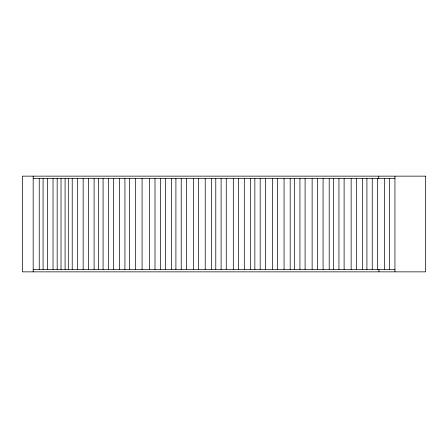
<?xml version="1.0" encoding="UTF-8"?>
<svg xmlns="http://www.w3.org/2000/svg" width="448" height="448" viewBox="0 0 448 448"><rect width="100%" height="100%" fill="white"/><g stroke="black" fill="none" stroke-linecap="round" stroke-linejoin="round"><path stroke-width="0.67" d="M33.169 178.539L394.951 178.539M33.169 269.466L394.951 269.466M394.951 176.142L394.951 271.858M389.659 178.539L389.659 269.466M384.434 178.539L384.434 269.466M378.935 269.466L378.935 271.858M378.739 176.142L378.739 178.539M377.401 178.539L377.401 269.466M372.238 178.539L372.238 269.466M366.923 178.539L366.923 269.466M362.494 178.539L362.494 269.466M356.367 178.539L356.367 269.466M351.142 178.539L351.142 269.466M344.109 178.539L344.109 269.466M338.946 178.539L338.946 269.466M333.631 178.539L333.631 269.466M329.202 178.539L329.202 269.466M323.075 178.539L323.075 269.466M317.352 178.539L317.352 269.466M312.133 178.539L312.133 269.466M305.094 178.539L305.094 269.466M299.936 178.539L299.936 269.466M294.616 178.539L294.616 269.466M290.186 178.539L290.186 269.466M284.066 178.539L284.066 269.466M277.598 178.539L277.598 269.466M272.373 178.539L272.373 269.466M265.339 178.539L265.339 269.466M260.176 178.539L260.176 269.466M254.862 178.539L254.862 269.466M250.432 178.539L250.432 269.466M244.306 178.539L244.306 269.466M238.521 178.539L238.521 269.466M233.296 178.539L233.296 269.466M226.262 178.539L226.262 269.466M221.099 178.539L221.099 269.466M215.785 178.539L215.785 269.466M211.355 178.539L211.355 269.466M205.229 178.539L205.229 269.466M198.643 178.539L198.643 269.466M193.418 178.539L193.418 269.466M186.385 178.539L186.385 269.466M181.222 178.539L181.222 269.466M175.907 178.539L175.907 269.466M171.478 178.539L171.478 269.466M165.351 178.539L165.351 269.466M160.602 178.539L160.602 269.466M154.997 178.539L154.997 269.466M149.458 178.539L149.458 269.466M142.083 178.539L142.083 269.466M135.397 178.539L135.397 269.466M129.41 178.539L129.41 269.466M124.925 178.539L124.925 269.466M119.437 178.539L119.437 269.466M113.602 178.539L113.602 269.466M108.618 178.539L108.618 269.466M103.085 178.539L103.085 269.466M98.577 178.539L98.577 269.466M94.102 178.539L94.102 269.466M88.508 178.539L88.508 269.466M83.16 178.539L83.16 269.466M77.678 178.539L77.678 269.466M72.223 178.539L72.223 269.466M68.303 178.539L68.303 269.466M65.072 178.539L65.072 269.466M61.018 178.539L61.018 269.466M57.17 178.539L57.17 269.466M53.021 178.539L53.021 269.466M47.393 178.539L47.393 269.466M43.075 178.539L43.075 269.466M39.228 178.539L39.228 269.466M33.169 176.142L33.169 271.858M425.6 176.142L22.4 176.142L22.4 271.858L425.6 271.858L425.6 176.142"/></g></svg>
